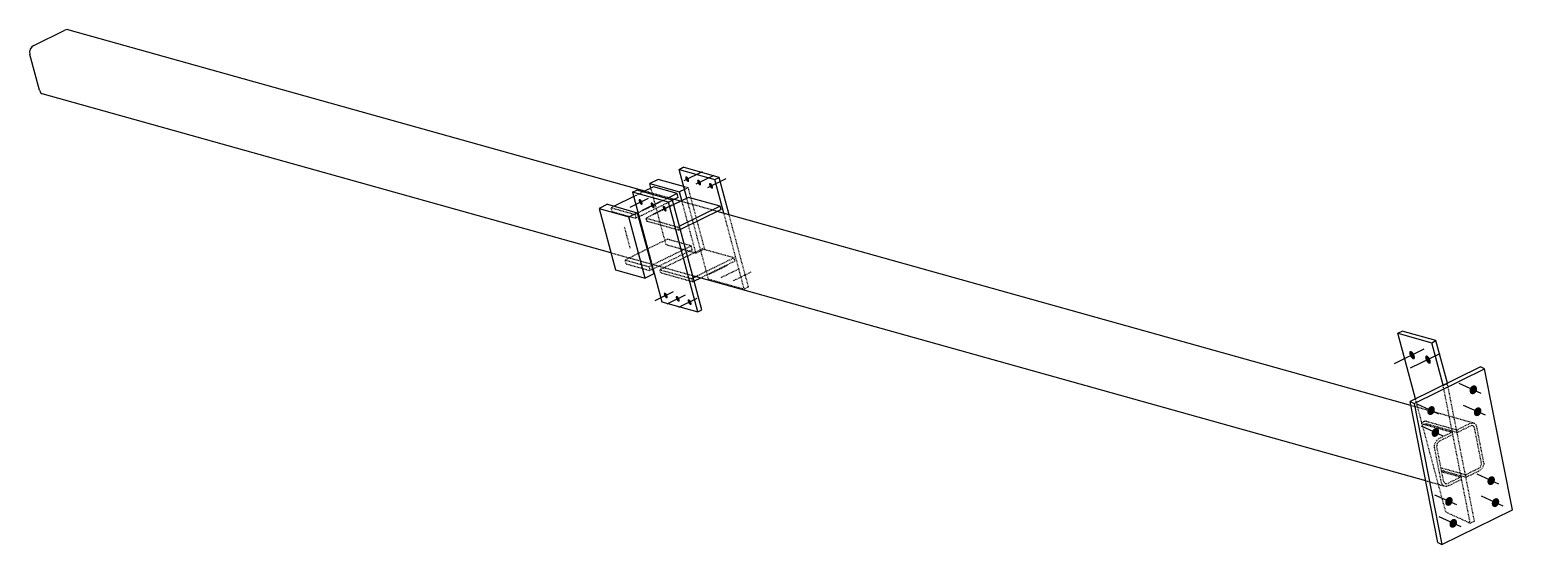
# Model space of a CAD drawing. Header units: millimetres. Extents: x 26 to 42769, y 7 to 1475.
# Drawn here: x 26 to 4196, y 26 to 1475 of the extents above; entities that cross this region are included whole.
import ezdxf

# ---------------------------------------------------------------- set-up
doc = ezdxf.new("R2010")
doc.units = ezdxf.units.MM
doc.linetypes.add('DXK_LINE_DOT2', pattern=[3.9198, 1.9599, -1.9599])
doc.layers.add('STÅL', color=7, linetype='Continuous')

msp = doc.modelspace()

# ---------------------------------------------------------------- hatches: boundary and pattern name
at = {"layer": 'STÅL', "linetype": 'Continuous'}
for points in [[(1879.4, 1056.1), (1880.2, 1054.4), (1880.7, 1052.7), (1881, 1051), (1881.1, 1049.5), (1881, 1048.2), (1880.6, 1047.2), (1880, 1046.4), (1879.2, 1046.1), (1878.2, 1046), (1877.2, 1046.4), (1876, 1047), (1874.9, 1048), (1873.8, 1049.3), (1872.7, 1050.8), (1871.8, 1052.4), (1871.1, 1054.1), (1870.5, 1055.9), (1870.2, 1057.5), (1870.1, 1059), (1870.3, 1060.3), (1870.7, 1061.4), (1871.3, 1062.1), (1872.1, 1062.5), (1873, 1062.5), (1874.1, 1062.2), (1875.2, 1061.5), (1876.4, 1060.5), (1877.5, 1059.3), (1878.5, 1057.8)], [(1913, 1046.7), (1913.7, 1045), (1914.3, 1043.3), (1914.6, 1041.6), (1914.7, 1040.1), (1914.5, 1038.8), (1914.2, 1037.8), (1913.6, 1037), (1912.8, 1036.7), (1911.8, 1036.6), (1910.7, 1037), (1909.6, 1037.6), (1908.5, 1038.6), (1907.4, 1039.9), (1906.3, 1041.4), (1905.4, 1043), (1904.7, 1044.7), (1904.1, 1046.5), (1903.8, 1048.1), (1903.7, 1049.6), (1903.9, 1050.9), (1904.3, 1052), (1904.9, 1052.7), (1905.7, 1053.1), (1906.6, 1053.1), (1907.7, 1052.8), (1908.8, 1052.1), (1909.9, 1051.1), (1911.1, 1049.9), (1912.1, 1048.4)], [(1946.6, 1037.3), (1947.3, 1035.6), (1947.9, 1033.9), (1948.2, 1032.2), (1948.3, 1030.7), (1948.1, 1029.4), (1947.7, 1028.4), (1947.1, 1027.6), (1946.3, 1027.3), (1945.4, 1027.2), (1944.3, 1027.6), (1943.2, 1028.2), (1942, 1029.2), (1940.9, 1030.5), (1939.9, 1032), (1939, 1033.6), (1938.2, 1035.3), (1937.7, 1037.1), (1937.4, 1038.7), (1937.3, 1040.2), (1937.4, 1041.5), (1937.8, 1042.6), (1938.4, 1043.3), (1939.2, 1043.7), (1940.2, 1043.7), (1941.2, 1043.4), (1942.4, 1042.7), (1943.5, 1041.7), (1944.6, 1040.5), (1945.7, 1039)], [(1748.7, 991.9), (1749.4, 990.2), (1750, 988.5), (1750.3, 986.8), (1750.4, 985.3), (1750.2, 984), (1749.9, 982.9), (1749.3, 982.2), (1748.5, 981.8), (1747.5, 981.8), (1746.4, 982.1), (1745.3, 982.8), (1744.2, 983.8), (1743.1, 985.1), (1742, 986.5), (1741.1, 988.2), (1740.4, 989.9), (1739.8, 991.6), (1739.5, 993.3), (1739.4, 994.8), (1739.6, 996.1), (1740, 997.2), (1740.6, 997.9), (1741.4, 998.3), (1742.3, 998.3), (1743.4, 998), (1744.5, 997.3), (1745.6, 996.3), (1746.8, 995), (1747.8, 993.5)], [(1782.3, 982.5), (1783, 980.8), (1783.6, 979.1), (1783.9, 977.4), (1784, 975.9), (1783.8, 974.6), (1783.4, 973.5), (1782.8, 972.8), (1782, 972.4), (1781.1, 972.4), (1780, 972.7), (1778.9, 973.4), (1777.7, 974.4), (1776.6, 975.7), (1775.6, 977.1), (1774.7, 978.8), (1773.9, 980.5), (1773.4, 982.2), (1773.1, 983.9), (1773, 985.4), (1773.1, 986.7), (1773.5, 987.7), (1774.1, 988.5), (1774.9, 988.9), (1775.9, 988.9), (1776.9, 988.6), (1778.1, 987.9), (1779.2, 986.9), (1780.3, 985.6), (1781.4, 984.1)], [(1815.9, 973.1), (1816.6, 971.4), (1817.1, 969.7), (1817.5, 968), (1817.6, 966.5), (1817.4, 965.2), (1817, 964.1), (1816.4, 963.4), (1815.6, 963), (1814.7, 963), (1813.6, 963.3), (1812.5, 964), (1811.3, 965), (1810.2, 966.3), (1809.2, 967.7), (1808.3, 969.4), (1807.5, 971.1), (1807, 972.8), (1806.7, 974.5), (1806.6, 976), (1806.7, 977.3), (1807.1, 978.3), (1807.7, 979.1), (1808.5, 979.5), (1809.5, 979.5), (1810.5, 979.2), (1811.7, 978.5), (1812.8, 977.5), (1813.9, 976.2), (1814.9, 974.7)], [(1819.2, 728.7), (1820, 727), (1820.5, 725.2), (1820.8, 723.6), (1820.9, 722.1), (1820.8, 720.8), (1820.4, 719.7), (1819.8, 719), (1819, 718.6), (1818, 718.6), (1817, 718.9), (1815.8, 719.6), (1814.7, 720.6), (1813.6, 721.8), (1812.6, 723.3), (1811.6, 724.9), (1810.9, 726.7), (1810.4, 728.4), (1810, 730.1), (1810, 731.6), (1810.1, 732.9), (1810.5, 733.9), (1811.1, 734.7), (1811.9, 735), (1812.8, 735.1), (1813.9, 734.7), (1815, 734.1), (1816.2, 733.1), (1817.3, 731.8), (1818.3, 730.3)], [(1852.8, 719.3), (1853.6, 717.6), (1854.1, 715.8), (1854.4, 714.2), (1854.5, 712.7), (1854.4, 711.3), (1854, 710.3), (1853.4, 709.6), (1852.6, 709.2), (1851.6, 709.2), (1850.6, 709.5), (1849.4, 710.2), (1848.3, 711.2), (1847.2, 712.4), (1846.1, 713.9), (1845.2, 715.5), (1844.5, 717.3), (1843.9, 719), (1843.6, 720.7), (1843.5, 722.2), (1843.7, 723.5), (1844.1, 724.5), (1844.7, 725.3), (1845.5, 725.6), (1846.4, 725.7), (1847.5, 725.3), (1848.6, 724.7), (1849.8, 723.7), (1850.9, 722.4), (1851.9, 720.9)], [(1886.4, 709.9), (1887.1, 708.2), (1887.7, 706.4), (1888, 704.8), (1888.1, 703.3), (1887.9, 701.9), (1887.5, 700.9), (1886.9, 700.2), (1886.1, 699.8), (1885.2, 699.8), (1884.1, 700.1), (1883, 700.8), (1881.9, 701.8), (1880.7, 703), (1879.7, 704.5), (1878.8, 706.1), (1878.1, 707.9), (1877.5, 709.6), (1877.2, 711.2), (1877.1, 712.8), (1877.3, 714.1), (1877.6, 715.1), (1878.3, 715.8), (1879, 716.2), (1880, 716.3), (1881.1, 715.9), (1882.2, 715.3), (1883.3, 714.3), (1884.4, 713), (1885.5, 711.5)], [(3919.8, 561.6), (3920.9, 559.2), (3921.7, 556.7), (3922.2, 554.3), (3922.3, 552.1), (3922.1, 550.2), (3921.5, 548.7), (3920.6, 547.6), (3919.5, 547.1), (3918.1, 547), (3916.6, 547.5), (3914.9, 548.5), (3913.3, 549.9), (3911.7, 551.7), (3910.2, 553.9), (3908.9, 556.3), (3907.8, 558.7), (3907, 561.2), (3906.5, 563.6), (3906.4, 565.8), (3906.6, 567.7), (3907.2, 569.2), (3908.1, 570.3), (3909.2, 570.8), (3910.6, 570.9), (3912.1, 570.4), (3913.8, 569.4), (3915.4, 568), (3917, 566.2), (3918.5, 564)], [(3964.6, 549.1), (3965.7, 546.6), (3966.5, 544.1), (3966.9, 541.7), (3967.1, 539.5), (3966.8, 537.7), (3966.3, 536.2), (3965.4, 535.1), (3964.3, 534.5), (3962.9, 534.5), (3961.3, 535), (3959.7, 535.9), (3958.1, 537.4), (3956.4, 539.2), (3955, 541.4), (3953.6, 543.7), (3952.6, 546.2), (3951.8, 548.7), (3951.3, 551.1), (3951.2, 553.3), (3951.4, 555.2), (3952, 556.7), (3952.8, 557.7), (3954, 558.3), (3955.4, 558.3), (3956.9, 557.9), (3958.5, 556.9), (3960.2, 555.5), (3961.8, 553.6), (3963.3, 551.5)], [(4077.6, 465.5), (4078.9, 467.9), (4080.6, 470), (4082.5, 471.7), (4084.6, 473), (4086.8, 473.7), (4089, 473.9), (4091.1, 473.6), (4093, 472.7), (4094.6, 471.4), (4095.9, 469.6), (4096.7, 467.4), (4097.2, 465), (4097.1, 462.4), (4096.7, 459.8), (4095.7, 457.3), (4094.4, 454.9), (4092.8, 452.8), (4090.8, 451.1), (4088.7, 449.8), (4086.5, 449.1), (4084.4, 448.9), (4082.3, 449.2), (4080.4, 450.1), (4078.7, 451.4), (4077.5, 453.2), (4076.6, 455.4), (4076.2, 457.8), (4076.2, 460.4), (4076.7, 463)], [(3958.8, 407.1), (3960.1, 409.5), (3961.7, 411.6), (3963.7, 413.3), (3965.8, 414.6), (3968, 415.3), (3970.1, 415.5), (3972.2, 415.2), (3974.1, 414.3), (3975.8, 413), (3977, 411.2), (3977.9, 409), (3978.3, 406.6), (3978.3, 404), (3977.8, 401.4), (3976.9, 398.9), (3975.6, 396.5), (3973.9, 394.4), (3972, 392.7), (3969.9, 391.4), (3967.7, 390.7), (3965.5, 390.5), (3963.4, 390.8), (3961.5, 391.7), (3959.9, 393), (3958.6, 394.8), (3957.8, 397), (3957.3, 399.4), (3957.4, 402), (3957.8, 404.6)], [(4089.7, 403.8), (4091, 406.2), (4092.7, 408.3), (4094.6, 410), (4096.7, 411.2), (4098.9, 412), (4101.1, 412.2), (4103.2, 411.9), (4105.1, 411), (4106.7, 409.7), (4108, 407.9), (4108.9, 405.7), (4109.3, 403.3), (4109.3, 400.7), (4108.8, 398.1), (4107.9, 395.5), (4106.5, 393.2), (4104.9, 391.1), (4103, 389.4), (4100.9, 388.1), (4098.7, 387.4), (4096.5, 387.1), (4094.4, 387.5), (4092.5, 388.3), (4090.9, 389.7), (4089.6, 391.5), (4088.7, 393.6), (4088.3, 396.1), (4088.3, 398.6), (4088.8, 401.2)], [(3970.9, 345.4), (3972.2, 347.8), (3973.9, 349.9), (3975.8, 351.6), (3977.9, 352.8), (3980.1, 353.6), (3982.3, 353.8), (3984.4, 353.5), (3986.3, 352.6), (3987.9, 351.3), (3989.1, 349.5), (3990, 347.3), (3990.5, 344.9), (3990.4, 342.3), (3989.9, 339.7), (3989, 337.1), (3987.7, 334.8), (3986, 332.7), (3984.1, 331), (3982, 329.7), (3979.8, 329), (3977.6, 328.7), (3975.5, 329.1), (3973.7, 329.9), (3972, 331.3), (3970.8, 333.1), (3969.9, 335.2), (3969.5, 337.7), (3969.5, 340.2), (3970, 342.8)], [(4127.8, 209.8), (4129.1, 212.2), (4130.8, 214.3), (4132.7, 216), (4134.8, 217.2), (4137, 218), (4139.2, 218.2), (4141.3, 217.9), (4143.2, 217), (4144.8, 215.7), (4146.1, 213.9), (4147, 211.7), (4147.4, 209.3), (4147.4, 206.7), (4146.9, 204.1), (4146, 201.6), (4144.6, 199.2), (4143, 197.1), (4141.1, 195.4), (4139, 194.1), (4136.8, 193.4), (4134.6, 193.1), (4132.5, 193.5), (4130.6, 194.3), (4129, 195.7), (4127.7, 197.5), (4126.8, 199.6), (4126.4, 202.1), (4126.4, 204.6), (4126.9, 207.2)], [(4009, 151.4), (4010.3, 153.8), (4012, 155.9), (4013.9, 157.6), (4016, 158.8), (4018.2, 159.6), (4020.4, 159.8), (4022.5, 159.5), (4024.4, 158.6), (4026, 157.3), (4027.3, 155.5), (4028.1, 153.3), (4028.6, 150.9), (4028.5, 148.3), (4028, 145.7), (4027.1, 143.2), (4025.8, 140.8), (4024.1, 138.7), (4022.2, 137), (4020.1, 135.7), (4017.9, 135), (4015.7, 134.7), (4013.7, 135.1), (4011.8, 135.9), (4010.1, 137.3), (4008.9, 139.1), (4008, 141.2), (4007.6, 143.7), (4007.6, 146.2), (4008.1, 148.8)], [(4140, 148.1), (4141.3, 150.4), (4142.9, 152.5), (4144.8, 154.2), (4147, 155.5), (4149.1, 156.3), (4151.3, 156.5), (4153.4, 156.1), (4155.3, 155.3), (4156.9, 153.9), (4158.2, 152.1), (4159.1, 150), (4159.5, 147.6), (4159.5, 145), (4159, 142.4), (4158.1, 139.8), (4156.8, 137.5), (4155.1, 135.4), (4153.2, 133.7), (4151.1, 132.4), (4148.9, 131.6), (4146.7, 131.4), (4144.6, 131.7), (4142.7, 132.6), (4141.1, 134), (4139.8, 135.8), (4139, 137.9), (4138.5, 140.3), (4138.5, 142.9), (4139, 145.5)], [(4021.1, 89.7), (4022.4, 92), (4024.1, 94.1), (4026, 95.8), (4028.1, 97.1), (4030.3, 97.9), (4032.5, 98.1), (4034.6, 97.7), (4036.5, 96.9), (4038.1, 95.5), (4039.4, 93.7), (4040.2, 91.6), (4040.7, 89.2), (4040.7, 86.6), (4040.2, 84), (4039.2, 81.4), (4037.9, 79.1), (4036.3, 77), (4034.4, 75.3), (4032.2, 74), (4030.1, 73.2), (4027.9, 73), (4025.8, 73.3), (4023.9, 74.2), (4022.3, 75.6), (4021, 77.4), (4020.1, 79.5), (4019.7, 81.9), (4019.7, 84.5), (4020.2, 87.1)]]:
    msp.add_hatch(color=96, dxfattribs=at).paths.add_polyline_path(points)

# ---------------------------------------------------------------- linework, layer by layer
at = {"layer": 'STÅL', "color": 2, "linetype": 'Continuous'}
for p, q in [((38, 1430.6), (125.2, 1473.4)), ((131.6, 1475), (125.2, 1473.4)), ((137.8, 1473.6), (131.6, 1475)), ((1756.5, 1020.4), (137.8, 1473.6)), ((28.3, 1419.8), (26.4, 1412.2)), ((32.3, 1426.2), (28.3, 1419.8)), ((38, 1430.6), (32.3, 1426.2)), ((26.4, 1412.2), (27.1, 1404.7)), ((53.8, 1304.8), (27.1, 1404.7)), ((53.8, 1304.8), (56.9, 1298.5)), ((56.9, 1298.5), (61.9, 1294.3)), ((1661.2, 846.4), (61.9, 1294.3)), ((1852.8, 1081.7), (1864.6, 1087.5)), ((1965.4, 1059.3), (1864.6, 1087.5)), ((1794, 1053.5), (1770.3, 1041.8)), ((1865.7, 1033.4), (1794, 1053.5)), ((1852.8, 1081.7), (1953.5, 1053.5)), ((1874.5, 1000.7), (1852.8, 1081.7)), ((1953.5, 1053.5), (1965.4, 1059.3)), ((1979.1, 958.1), (1953.5, 1053.5)), ((1993.6, 954), (1965.4, 1059.3)), ((1725.4, 1005), (1670.5, 978.1)), ((1722, 1017.4), (1733.9, 1023.3)), ((1822.8, 989.2), (1722, 1017.4)), ((1722, 1017.4), (1804.7, 708.8)), ((1834.7, 995.1), (1733.9, 1023.3)), ((1780.6, 1032.2), (1752.1, 1018.2)), ((1773.7, 1028.8), (1770.3, 1041.8)), ((1770.3, 1041.8), (1854.2, 1018.3)), ((1847.8, 1013.4), (1780.6, 1032.2)), ((1847.8, 1013.4), (1819.3, 999.4)), ((1850.7, 1002.5), (1834.8, 994.7)), ((1879, 1003), (1838, 982.8)), ((1850.7, 1002.5), (1847.8, 1013.4)), ((1867.9, 1025), (1854.2, 1018.3)), ((1860.7, 994), (1854.2, 1018.3)), ((1968.6, 977.9), (1879, 1003)), ((1651.4, 983.4), (1627.7, 971.7)), ((1627.7, 971.7), (1673.9, 799.3)), ((1627.7, 971.7), (1711.6, 948.2)), ((1651.4, 983.4), (1735.4, 959.9)), ((1711.6, 948.2), (1735.4, 959.9)), ((1735.4, 959.9), (1781.6, 787.4)), ((1737.6, 959.3), (1735.8, 958.4)), ((1822.8, 989.2), (1834.7, 995.1)), ((1905.5, 680.6), (1822.8, 989.2)), ((1917.3, 686.5), (1834.7, 995.1)), ((1857.1, 992.2), (1839.7, 997.1)), ((1968.6, 977.9), (1854.3, 921.7)), ((1971, 968.8), (1856.7, 912.7)), ((3911, 417.1), (1960, 963.4)), ((1971, 968.8), (1968.6, 977.9)), ((1757.8, 775.8), (1711.6, 948.2)), ((1740.5, 948.4), (1738.7, 947.5)), ((1673.9, 799.3), (1757.8, 775.8)), ((1776.5, 814.2), (1774.3, 814.8)), ((1777, 812.2), (1775.2, 811.3)), ((1779.9, 801.3), (1778.1, 800.4)), ((1781.6, 787.4), (1757.8, 775.8)), ((3952.7, 204.8), (1891.8, 781.9)), ((1899.7, 779.7), (1893.2, 776.5)), ((1913, 775.9), (1895.7, 767.4)), ((1804.7, 708.8), (1905.5, 680.6)), ((1905.5, 680.6), (1917.3, 686.5)), ((3874.6, 620.5), (3886.5, 626.3)), ((3981.6, 599.7), (3886.5, 626.3)), ((3874.6, 620.5), (3969.7, 593.8)), ((3924, 436), (3874.6, 620.5)), ((3969.7, 593.8), (3981.6, 599.7)), ((4001.8, 474.3), (3969.7, 593.8)), ((4013.6, 480.1), (3981.6, 599.7)), ((4106.8, 525.9), (3908.7, 428.5)), ((3920.4, 423.2), (4118.5, 520.5)), ((4118.5, 520.5), (4106.8, 525.9)), ((4196.4, 123.7), (4118.5, 520.5)), ((3908.7, 428.5), (3920.4, 423.2)), ((3986.7, 31.7), (3908.7, 428.5)), ((3920.4, 423.2), (3998.4, 26.4)), ((3998.4, 26.4), (4196.4, 123.7)), ((3986.7, 31.7), (3998.4, 26.4))]:
    msp.add_line(p, q, dxfattribs=at)
at = {"layer": 'STÅL', "color": 96, "linetype": 'Continuous'}
for p, q in [((1866.9, 1050), (1918.4, 1075.3)), ((1900.5, 1040.6), (1952, 1065.9)), ((1934.1, 1031.2), (1985.6, 1056.5)), ((1765.5, 1000.2), (1714, 974.9)), ((1799.1, 990.8), (1747.6, 965.5)), ((1832.7, 981.4), (1781.2, 956.1)), ((1836, 736.9), (1784.5, 711.6)), ((1869.6, 727.5), (1818.1, 702.2)), ((1903.2, 718.1), (1851.7, 692.8)), ((3947.6, 575.3), (3864.4, 534.4)), ((3992.4, 562.8), (3909.2, 521.9)), ((4108.6, 451.4), (4047.2, 479.4)), ((3989.8, 393), (3928.3, 421)), ((4120.7, 389.7), (4059.3, 417.6)), ((4001.9, 331.3), (3940.5, 359.2)), ((4158.8, 195.7), (4097.4, 223.6)), ((4040, 137.3), (3978.6, 165.2)), ((4171, 134), (4109.5, 161.9)), ((4052.1, 75.6), (3990.7, 103.5))]:
    msp.add_line(p, q, dxfattribs=at)
at = {"layer": 'STÅL', "color": 7, "linetype": 'DXK_LINE_DOT2'}
for p, q in [((1752.1, 1018.2), (1725.4, 1005)), ((1839.7, 997.1), (1756.5, 1020.4)), ((1816.5, 869.3), (1773.7, 1028.8)), ((1878, 1030), (1865.7, 1033.4)), ((1878, 1030), (1867.9, 1025)), ((1878, 1030), (1924.2, 857.5)), ((1670.5, 978.1), (1661.8, 973.8)), ((1661.8, 973.8), (1728.9, 955)), ((1664.7, 962.9), (1661.8, 973.8)), ((1664.7, 962.9), (1731.8, 944.1)), ((1819.3, 999.4), (1737.6, 959.3)), ((1834.8, 994.7), (1740.5, 948.4)), ((1838, 982.8), (1760.2, 944.6)), ((1960, 963.4), (1857.1, 992.2)), ((1900.4, 845.8), (1860.7, 994)), ((1935.5, 773.1), (1874.5, 1000.7)), ((1735.8, 958.4), (1728.9, 955)), ((1728.9, 955), (1731.8, 944.1)), ((1738.7, 947.5), (1731.8, 944.1)), ((1760.2, 944.6), (1849.7, 919.5)), ((1762.6, 935.5), (1760.2, 944.6)), ((1852.2, 910.4), (1762.6, 935.5)), ((1854.3, 921.7), (1849.7, 919.5)), ((1849.7, 919.5), (1852.2, 910.4)), ((2036.2, 744.9), (1979.1, 958.1)), ((2048.1, 750.7), (1993.6, 954)), ((1820, 885.1), (1701.2, 826.7)), ((1887.2, 866.3), (1820, 885.1)), ((1856.7, 912.7), (1852.2, 910.4)), ((1774.3, 814.8), (1661.2, 846.4)), ((1887.2, 866.3), (1777, 812.2)), ((1890.1, 855.5), (1779.9, 801.3)), ((1917.9, 857.7), (1799.1, 799.3)), ((1900.4, 845.8), (1816.5, 869.3)), ((1890.1, 855.5), (1887.2, 866.3)), ((1924.2, 857.5), (1900.4, 845.8)), ((2007.5, 832.7), (1917.9, 857.7)), ((1701.2, 826.7), (1768.3, 807.9)), ((1704.1, 815.9), (1701.2, 826.7)), ((1704.1, 815.9), (1771.2, 797.1)), ((1775.2, 811.3), (1768.3, 807.9)), ((1768.3, 807.9), (1771.2, 797.1)), ((1778.1, 800.4), (1771.2, 797.1)), ((1891.8, 781.9), (1776.5, 814.2)), ((1799.1, 799.3), (1888.6, 774.3)), ((1801.5, 790.2), (1799.1, 799.3)), ((2007.5, 832.7), (1899.7, 779.7)), ((2009.9, 823.6), (1913, 775.9)), ((2009.9, 823.6), (2007.5, 832.7)), ((1891.1, 765.2), (1801.5, 790.2)), ((1893.2, 776.5), (1888.6, 774.3)), ((1888.6, 774.3), (1891.1, 765.2)), ((1895.7, 767.4), (1891.1, 765.2)), ((1935.5, 773.1), (2036.2, 744.9)), ((2048.1, 750.7), (2036.2, 744.9)), ((4002, 473.3), (4001.8, 474.3)), ((4002, 473.3), (4013.9, 479.2)), ((4078, 86.3), (4002, 473.3)), ((4013.9, 479.2), (4013.6, 480.1)), ((4089.9, 92.1), (4013.9, 479.2)), ((4089.4, 367.1), (3911, 417.1)), ((4009.3, 117.5), (3924, 436)), ((3941.9, 369.1), (3940.8, 367.8)), ((3940.8, 367.8), (3940.9, 366.6)), ((3940.9, 366.6), (3942.2, 365.8)), ((3944.1, 370.5), (3941.9, 369.1)), ((3942.2, 365.8), (4026.9, 342.1)), ((3947.1, 371.7), (3944.1, 370.5)), ((3950.3, 372.4), (3947.1, 371.7)), ((3948.3, 364.1), (3949, 364.4)), ((3949, 364.4), (3952.2, 365.2)), ((3953.3, 372.7), (3950.3, 372.4)), ((3952.2, 365.2), (3955.2, 365.5)), ((3955.6, 372.5), (3953.3, 372.7)), ((3955.2, 365.5), (3957.6, 365.2)), ((3955.6, 372.5), (4040.4, 348.7)), ((3957.6, 365.2), (4041.8, 341.6)), ((4026.9, 342.1), (3990.1, 324)), ((4028.3, 335), (3991.5, 316.9)), ((4026.9, 342.1), (4028.3, 335)), ((4040.4, 348.7), (4077.2, 366.8)), ((4041.8, 341.6), (4040.4, 348.7)), ((4041.8, 341.6), (4078.6, 359.7)), ((4077.2, 366.8), (4083.5, 368.5)), ((4082.4, 360.7), (4078.6, 359.7)), ((4085.9, 359.9), (4082.4, 360.7)), ((4083.5, 368.5), (4089.4, 367.1)), ((4088.7, 357.5), (4085.9, 359.9)), ((4090.2, 353.7), (4088.7, 357.5)), ((4089.4, 367.1), (4094, 363.1)), ((4109.4, 256), (4090.2, 353.7)), ((4094, 363.1), (4096.5, 356.9)), ((4115.7, 259.1), (4096.5, 356.9)), ((3977.6, 305.9), (3979.9, 313.3)), ((3977.7, 298.5), (3977.6, 305.9)), ((3996.9, 200.7), (3977.7, 298.5)), ((3979.9, 313.3), (3984.3, 319.7)), ((3985.3, 310.5), (3984, 306)), ((3984, 306), (3984, 301.6)), ((4003.2, 203.8), (3984, 301.6)), ((3984.3, 319.7), (3990.1, 324)), ((3988, 314.3), (3985.3, 310.5)), ((3991.5, 316.9), (3988, 314.3)), ((4108.1, 247.1), (4109.5, 251.6)), ((4109.5, 251.6), (4109.4, 256)), ((4115.9, 251.7), (4113.6, 244.3)), ((4115.7, 259.1), (4115.9, 251.7)), ((3995.7, 242), (4065.1, 222.6)), ((3997.1, 234.9), (4066.5, 215.5)), ((3997.9, 231), (4051.7, 216)), ((4051.7, 216), (4014.8, 197.9)), ((4053.1, 208.9), (4016.2, 190.8)), ((4051.7, 216), (4053.1, 208.9)), ((4065.1, 222.6), (4102, 240.7)), ((4065.1, 222.6), (4066.5, 215.5)), ((4066.5, 215.5), (4103.4, 233.6)), ((4102, 240.7), (4105.5, 243.3)), ((4109.2, 237.9), (4103.4, 233.6)), ((4105.5, 243.3), (4108.1, 247.1)), ((4113.6, 244.3), (4109.2, 237.9)), ((4004, 190.4), (3952.7, 204.8)), ((3999.4, 194.5), (3996.9, 200.7)), ((4004, 190.4), (3999.4, 194.5)), ((4003.2, 203.8), (4004.8, 200.1)), ((4009.9, 189.1), (4004, 190.4)), ((4004.8, 200.1), (4007.5, 197.7)), ((4007.5, 197.7), (4011, 196.9)), ((4016.2, 190.8), (4009.9, 189.1)), ((4011, 196.9), (4014.8, 197.9)), ((4009.3, 117.5), (4078, 86.3)), ((4078, 86.3), (4089.9, 92.1))]:
    msp.add_line(p, q, dxfattribs=at)
at = {"layer": 'STÅL', "color": 96, "linetype": 'DXK_LINE_DOT2'}
for p, q in [((1715.5, 860.2), (1699.6, 919.2)), ((1937.4, 786.8), (1988.9, 812.1)), ((1971, 777.4), (2022.5, 802.7)), ((2004.6, 768), (2056.1, 793.3))]:
    msp.add_line(p, q, dxfattribs=at)

doc.saveas('drawing.dxf')
